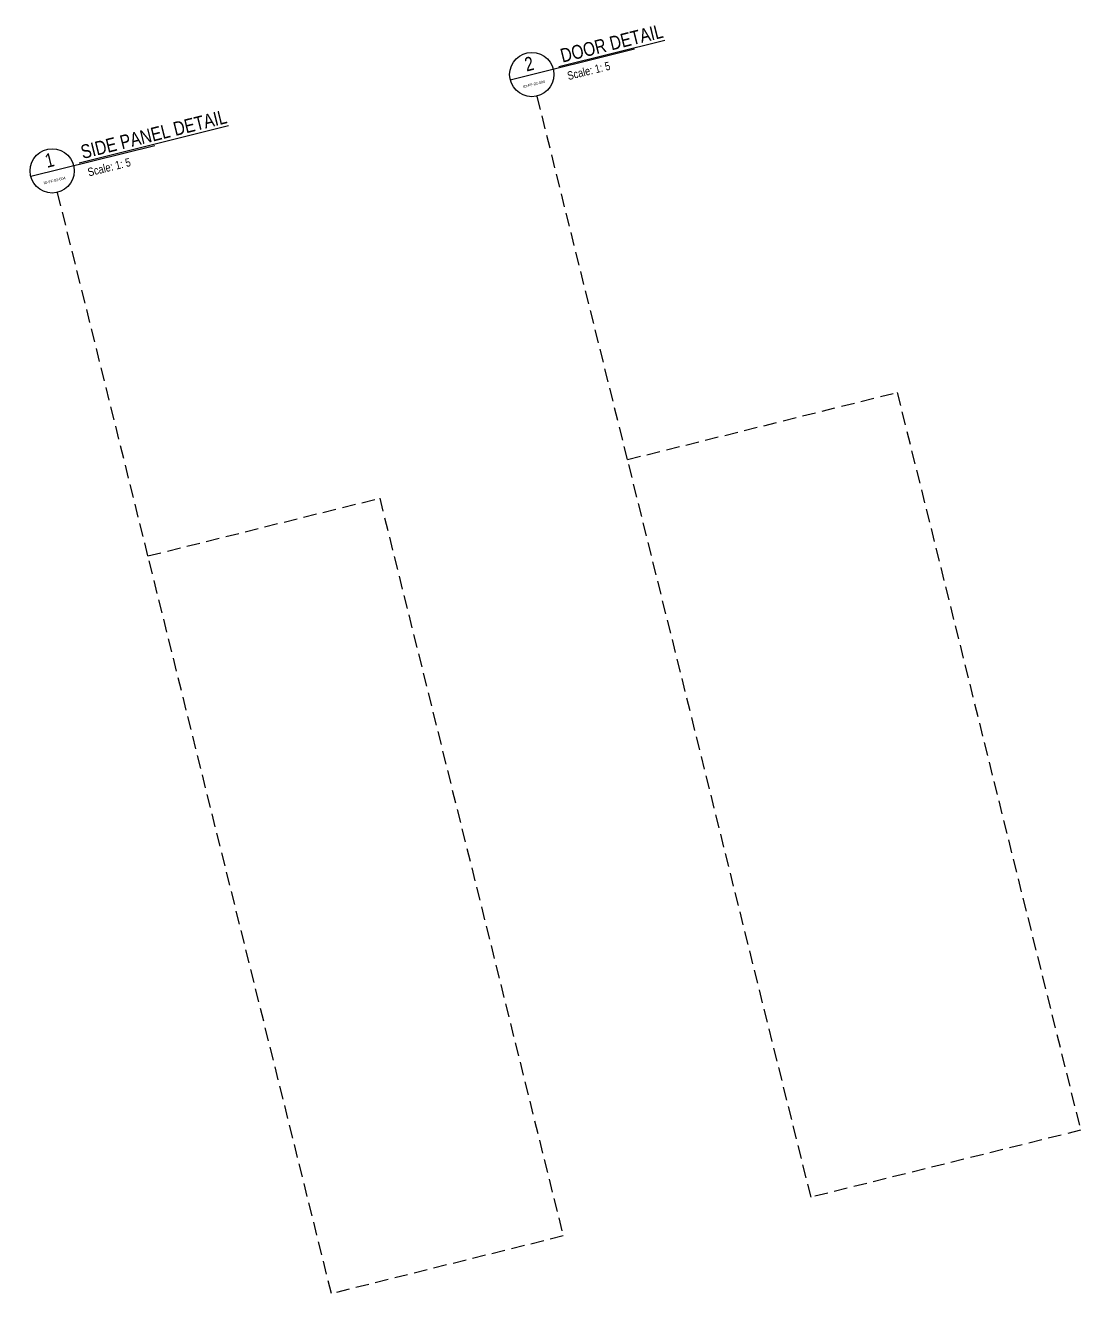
# Model space of a CAD drawing. Header units: inches. Extents: x 122939 to 389145, y 29603 to 574065.
# Drawn here: x 315096 to 319045, y 499835 to 504580 of the extents above; entities that cross this region are included whole.
import ezdxf
from ezdxf.enums import TextEntityAlignment as Align

# ---------------------------------------------------------------- set-up
doc = ezdxf.new("R2010")
doc.units = ezdxf.units.IN
doc.header["$MEASUREMENT"] = 0
doc.linetypes.add('HIDDEN', pattern=[0.375, 0.25, -0.125])
doc.layers.add('CQ spot detail elevation', color=1, linetype='Continuous')
doc.layers.add('CQ SPOT DETAILS', color=40, linetype='Continuous')
doc.styles.add('ARIAL', font='arial.ttf')

# ---------------------------------------------------------------- blocks, each defined once
blk = doc.blocks.new('dwgtit')
at = {"linetype": 'Continuous', "ltscale": 2}
blk.add_line((-8, 0), (38.23, 0), dxfattribs=at)
blk.add_circle((0, 0), 8, dxfattribs=at)
at = {"linetype": 'Continuous', "ltscale": 2, "style": 'ARIAL', "width": 0.8}
for tag, height, p in [('DTN0', 5, (0, 3.99)), ('DTRFNO', 3, (0, -3.56))]:
    blk.add_attdef(tag, text='', height=height, dxfattribs=at).set_placement(p, align=Align.MIDDLE_CENTER)
for tag, p, height in [('DTNL1', (19.8, 1.48), 5), ('DTNL2', (20.36, -5.16), 3), ('DTSC', (63.36, -5.21), 3)]:
    blk.add_attdef(tag, p, '', height=height, dxfattribs=at)

msp = doc.modelspace()

# ---------------------------------------------------------------- linework, layer by layer
at = {"layer": 'CQ spot detail elevation', "color": 3, "linetype": 'HIDDEN', "ltscale": 200, "elevation": 0}
for points in [[(317349.702, 502955.522), (317011.282, 504315.739)], [(315554.785, 502594.92), (315216.365, 503955.137)]]:
    msp.add_lwpolyline(points, dxfattribs=at)
for points in [[(317349.702, 502955.522), (318358.726, 503206.565), (319045.482, 500446.273), (318036.458, 500195.229)], [(315554.785, 502594.92), (316422.283, 502810.752), (317109.039, 500050.459), (316241.541, 499834.627)]]:
    msp.add_lwpolyline(points, close=True, dxfattribs=at)

# ---------------------------------------------------------------- block references
at = {"layer": 'CQ SPOT DETAILS'}
ref = msp.add_blockref('dwgtit', (316991.278, 504396.141, 0), dxfattribs=dict(at, xscale=10.3566124243798, yscale=10.3566124243798, zscale=10.3566124243798, rotation=13.97142328298568))
ref.add_attrib('DTN0', '2', dxfattribs={"layer": '0', "linetype": 'Continuous', "ltscale": 2, "height": 51.783, "rotation": 13.971423, "style": 'ARIAL', "width": 0.8}).set_placement((316981.303, 504436.233, 0), align=Align.MIDDLE_CENTER)
ref.add_attrib('DTRFNO', 'ID-FF-02-004', dxfattribs={"layer": '0', "linetype": 'Continuous', "ltscale": 2, "height": 10, "rotation": 13.971423, "style": 'ARIAL', "width": 0.8}).set_placement((317000.183, 504360.351, 0), align=Align.MIDDLE_CENTER)
ref.add_attrib('DTNL1', '%%U DOOR DETAIL', (317090.363, 504436.59, 0), dxfattribs={"layer": '0', "linetype": 'Continuous', "ltscale": 2, "height": 51.78306, "rotation": 13.971423, "style": 'ARIAL', "width": 0.8})
ref.add_attrib('DTSC', 'Scale: 1: 5', (317128.621, 504375.294, 0), dxfattribs={"layer": '0', "linetype": 'Continuous', "ltscale": 2, "height": 31.06984, "rotation": 13.971423, "style": 'ARIAL', "width": 0.8})
ref = msp.add_blockref('dwgtit', (315196.361, 504035.539, 0), dxfattribs=dict(at, xscale=10.3566124243798, yscale=10.3566124243798, zscale=10.3566124243798, rotation=13.97142328298569))
ref.add_attrib('DTN0', '1', dxfattribs={"layer": '0', "linetype": 'Continuous', "ltscale": 2, "height": 51.783, "rotation": 13.971423, "style": 'ARIAL', "width": 0.8}).set_placement((315186.386, 504075.631, 0), align=Align.MIDDLE_CENTER)
ref.add_attrib('DTRFNO', 'ID-FF-02-004', dxfattribs={"layer": '0', "linetype": 'Continuous', "ltscale": 2, "height": 10, "rotation": 13.971423, "style": 'ARIAL', "width": 0.8}).set_placement((315205.266, 503999.749, 0), align=Align.MIDDLE_CENTER)
ref.add_attrib('DTNL1', '%%U SIDE PANEL DETAIL', (315295.446, 504075.988, 0), dxfattribs={"layer": '0', "linetype": 'Continuous', "ltscale": 2, "height": 51.78306, "rotation": 13.971423, "style": 'ARIAL', "width": 0.8})
ref.add_attrib('DTSC', 'Scale: 1: 5', (315333.703, 504014.692, 0), dxfattribs={"layer": '0', "linetype": 'Continuous', "ltscale": 2, "height": 31.06984, "rotation": 13.971423, "style": 'ARIAL', "width": 0.8})

doc.saveas('drawing.dxf')
